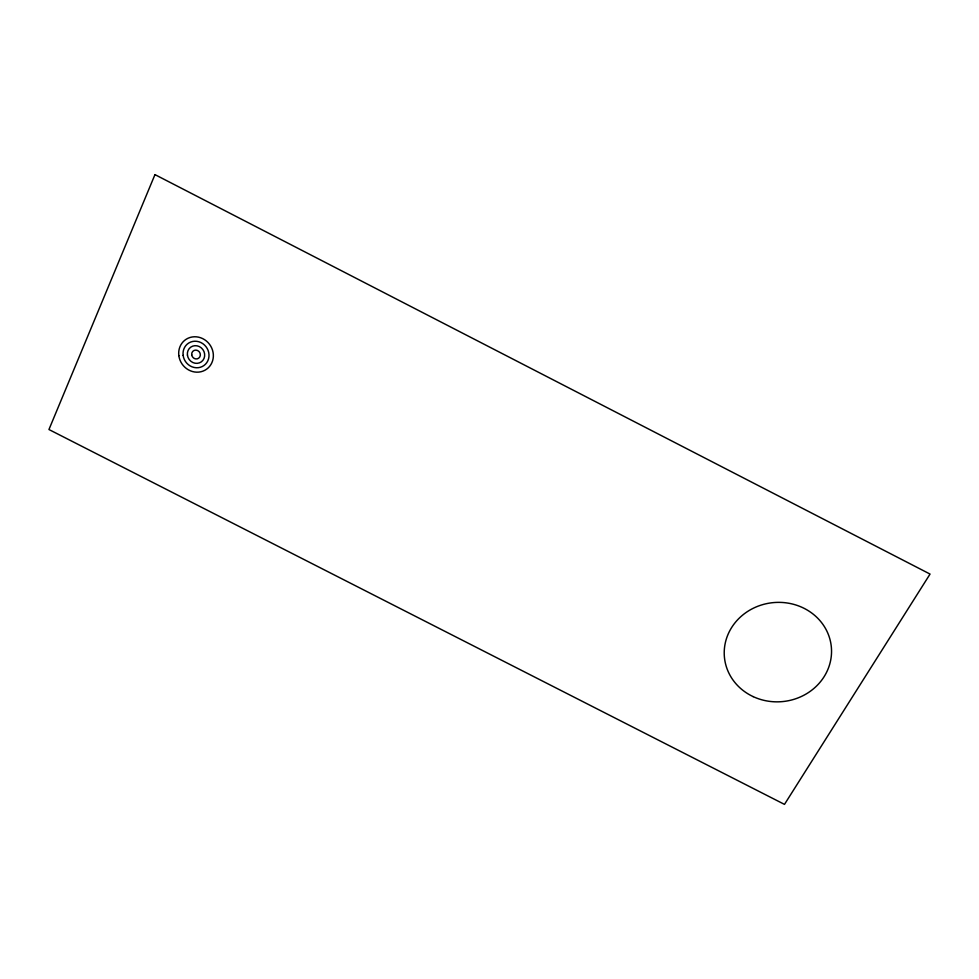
<?xml version="1.0" encoding="UTF-8"?>
<svg xmlns="http://www.w3.org/2000/svg" width="979" height="979" viewBox="0 0 979 979"><rect width="100%" height="100%" fill="white"/><g stroke="black" fill="none" stroke-linecap="round" stroke-linejoin="round"><path stroke-width="1.47" d="M154.963 174.617L48.95 429.524L784.485 804.383L930.05 574.073L154.963 174.617M753.169 696.62A53.71 49.709 -5.8 0 0 831.489 649.077A53.71 49.709 -5.8 0 0 748.972 610.615A53.71 49.709 -5.8 0 0 753.169 696.62M191.713 354.826A4.528 4.222 53.8 0 0 198.664 358.204A4.528 4.222 53.8 0 0 197.66 350.543A4.528 4.222 53.8 0 0 191.713 354.826M187.43 355.12A9.056 8.456 53.8 0 0 201.319 361.863A9.056 8.456 53.8 0 0 199.312 346.566A9.056 8.456 53.8 0 0 187.43 355.12M183.134 355.389A13.596 12.678 53.8 0 0 203.962 365.522A13.596 12.678 53.8 0 0 200.964 342.577A13.596 12.678 53.8 0 0 183.134 355.389M178.839 355.646A18.124 16.9 53.8 0 0 206.618 369.181A18.124 16.9 53.8 0 0 202.641 338.587A18.124 16.9 53.8 0 0 178.839 355.646"/></g></svg>
